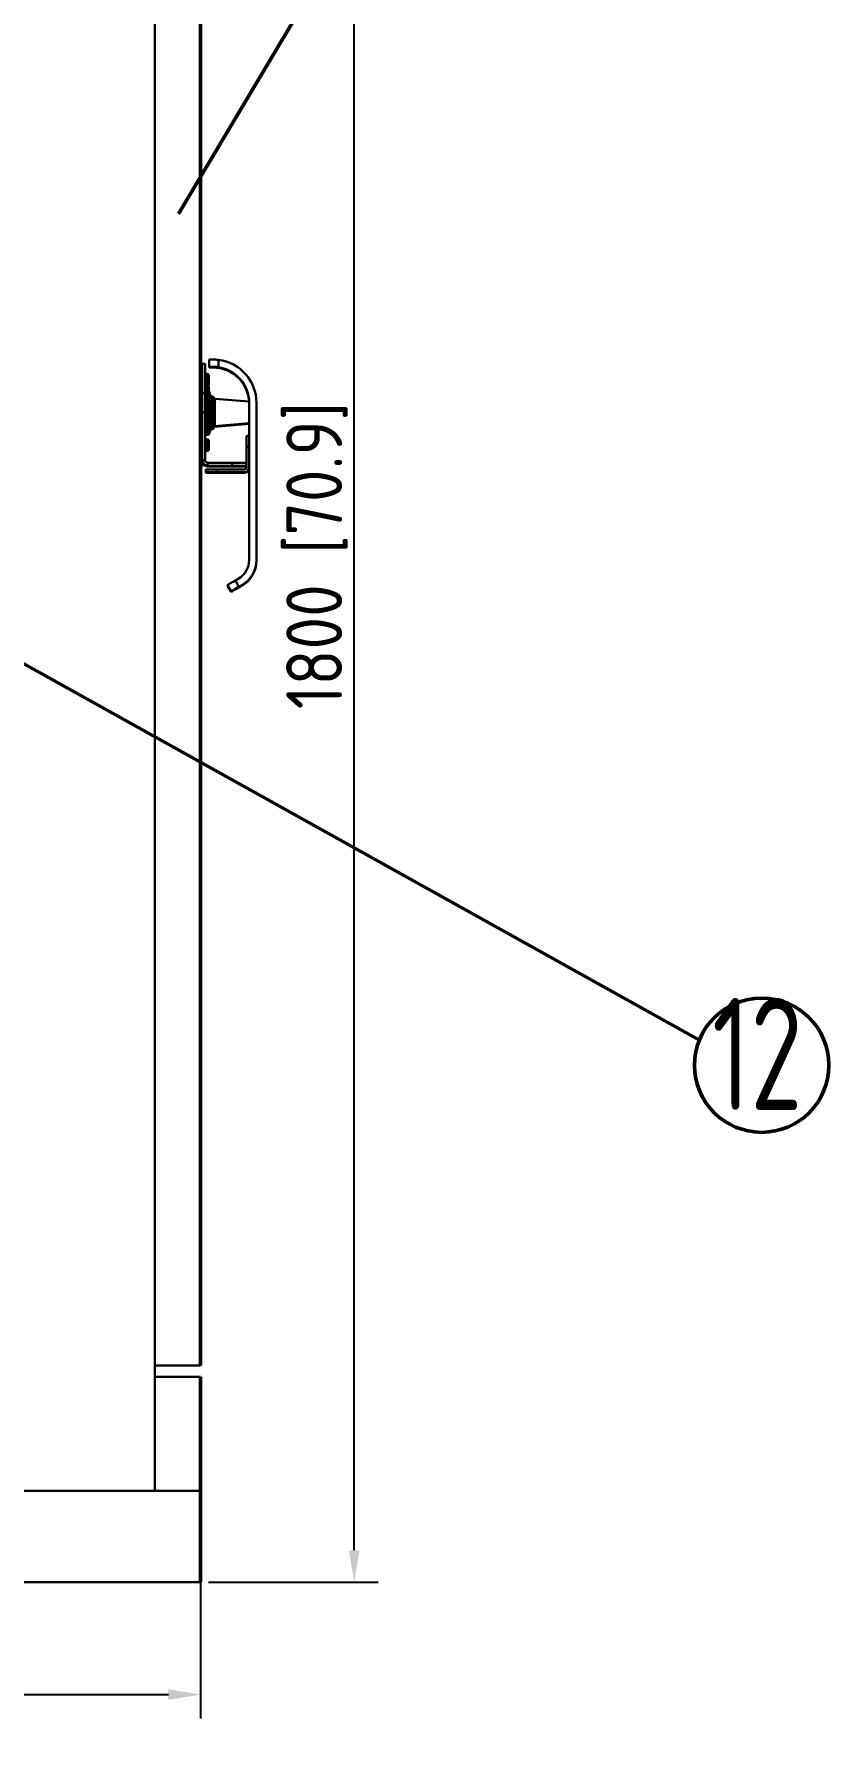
# Model space of a CAD drawing. Header units: millimetres. Extents: x 236326 to 245858, y -181683 to -175236.
# Drawn here: x 241895 to 242591, y -177963 to -176467 of the extents above; entities that cross this region are included whole.
import ezdxf

# ---------------------------------------------------------------- set-up
doc = ezdxf.new("R2010")
doc.units = ezdxf.units.MM
doc.header["$LTSCALE"] = 13
doc.layers.add('2细实线', color=3, linetype='Continuous', lineweight=20)
doc.layers.add('标注、文本', color=3, linetype='Continuous', lineweight=25)
doc.layers.add('粗实线', color=4, linetype='Continuous')
doc.styles.add('pdm', font='gbenor.shx', dxfattribs={"width": 0.8, "bigfont": 'gbhzfs.shx'})
doc.styles.get("Standard").update_dxf_attribs({"font": 'gbenor.shx', "bigfont": 'gbcbig.shx'})
doc.dimstyles.new('英寸 1-10', dxfattribs={"dimscale": 14, "dimtxt": 3.5, "dimasz": 2, "dimexe": 1.5, "dimexo": 0.5, "dimgap": 0.5, "dimtad": 1, "dimtoh": 1, "dimdec": 1, "dimdsep": 46, "dimtxsty": 'Standard', "dimcen": 2.5, "dimclrd": 3, "dimclre": 3, "dimclrt": 3, "dimadec": 0, "dimazin": 2, "dimtfac": 1, "dimtdec": 1, "dimtmove": 0, "dimatfit": 2, "dimfxl": 1, "dimarcsym": 0})

# ---------------------------------------------------------------- blocks, each defined once
blk = doc.blocks.new('*D258')
at = {"layer": '2细实线', "color": 3, "linetype": 'ByBlock', "lineweight": -2}
for p, q in [((240605.6, -177788.2), (240605.6, -177943.8)), ((242040.6, -177791.2), (242040.6, -177943.8)), ((240633.6, -177922.8), (242012.6, -177922.8))]:
    blk.add_line(p, q, dxfattribs=at)
at = {"layer": '2细实线', "color": 3, "linetype": 'ByBlock'}
for points in [[(240633.6, -177918.1), (240633.6, -177927.4), (240605.6, -177922.8)], [(242012.6, -177918.1), (242012.6, -177927.4), (242040.6, -177922.8)]]:
    blk.add_solid(points, dxfattribs=at)
at = {"layer": 'Defpoints', "color": 0, "linetype": 'ByBlock'}
for p in [(240605.6, -177781.2), (242040.6, -177784.2), (242040.6, -177922.8)]:
    blk.add_point(p, dxfattribs=at)
at = {"layer": '2细实线', "color": 3, "linetype": 'ByBlock', "insert": (241323.1, -177890.3), "char_height": 49, "attachment_point": 5}
blk.add_mtext('1435 [56.5]', dxfattribs=at)
blk = doc.blocks.new('*D242')
at = {"layer": '2细实线', "color": 3, "linetype": 'ByBlock', "lineweight": -2}
for p, q in [((242047.6, -176024.2), (242196.4, -176024.2)), ((242175.4, -177796.2), (242175.4, -176052.2)), ((242047.6, -177824.2), (242196.4, -177824.2))]:
    blk.add_line(p, q, dxfattribs=at)
at = {"layer": '2细实线', "color": 3, "linetype": 'ByBlock'}
for points in [[(242170.7, -176052.2), (242180, -176052.2), (242175.4, -176024.2)], [(242170.7, -177796.2), (242180, -177796.2), (242175.4, -177824.2)]]:
    blk.add_solid(points, dxfattribs=at)
at = {"layer": 'Defpoints', "color": 0, "linetype": 'ByBlock'}
for p in [(242040.6, -176024.2), (242175.4, -176024.2), (242040.6, -177824.2)]:
    blk.add_point(p, dxfattribs=at)
at = {"layer": '2细实线', "color": 3, "linetype": 'ByBlock', "insert": (242142.8, -176924.2), "char_height": 49, "attachment_point": 5, "rotation": 90}
blk.add_mtext('1800 [70.9]', dxfattribs=at)
blk = doc.blocks.new('A$C78CD18D1')
at = {"layer": '标注、文本', "color": 4, "lineweight": 30}
for p, q in [((33.3, 203.5), (33.3, 197.1)), ((33.3, 197.1), (33.3, 196.5)), ((38.1, 203.8), (41.3, 203.8)), ((41.3, 197.5), (38.1, 197.5)), ((41.3, 196.8), (38.1, 196.8)), ((41.3, 203.8), (41.3, 197.5)), ((41.3, 197.5), (41.3, 196.8)), ((45, 200), (47.5, 200)), ((45, 200), (45, 174.2)), ((47.5, 200), (47.5, 174.2)), ((47.5, 199.5), (49.1, 199.5)), ((41.7, 184), (41.7, 183.4)), ((41.7, 183.2), (41.7, 183.4)), ((41.7, 182.8), (41.7, 182.6)), ((43.2, 191.1), (45, 191.1)), ((43.2, 182.8), (43.2, 191.1)), ((43.4, 182.8), (43.2, 182.8)), ((43.2, 182), (43.4, 182)), ((43.2, 181.7), (43.2, 182)), ((45, 181.7), (43.2, 181.7)), ((43.2, 181.2), (45, 181.2)), ((43.2, 173.3), (43.2, 181.2)), ((43.4, 182.8), (43.4, 182)), ((43.4, 181.7), (43.4, 181.2)), ((0, 165.7), (0, 28.1)), ((6.3, 165.7), (6.3, 28.1)), ((6.4, 167), (36.4, 169.4)), ((36.4, 169.4), (36.4, 145.5)), ((37.1, 169.9), (37.3, 170.4)), ((37.1, 157.4), (37.1, 169.9)), ((37.3, 144.5), (37.3, 170.4)), ((38.8, 171.5), (39.4, 171.5)), ((38.8, 157.4), (38.8, 171.5)), ((39.4, 171.5), (39.4, 143.4)), ((40.2, 172), (41.3, 175.5)), ((40.2, 157.4), (40.2, 172)), ((41.3, 139.4), (41.3, 175.5)), ((41.7, 174.4), (41.7, 173.6)), ((41.7, 173.5), (41.7, 173.6)), ((42.8, 157.4), (42.8, 171.8)), ((43.4, 173.3), (43.2, 173.3)), ((43.2, 172.4), (43.4, 172.4)), ((43.2, 171.8), (43.2, 172.4)), ((45, 171.8), (43.2, 171.8)), ((43.4, 173.3), (43.4, 172.4)), ((45, 174.2), (47.5, 174.2)), ((45, 174.2), (45, 157.4)), ((47.5, 174.2), (47.5, 157.4)), ((49.1, 174.1), (47.5, 174.1)), ((47.5, 157.4), (47.5, 174.1)), ((37.1, 145), (37.1, 157.4)), ((38.8, 143.4), (38.8, 157.4)), ((40.2, 157.4), (40.2, 142.9)), ((42.8, 138.3), (42.8, 157.4)), ((45, 157.4), (47.5, 157.4)), ((45, 157.4), (45, 115.7)), ((47.5, 157.4), (49.1, 157.4)), ((47.5, 110.6), (47.5, 157.4)), ((36.4, 145.5), (6.3, 147.9)), ((36.4, 144.9), (6.3, 147.3)), ((6.3, 136.8), (8.8, 136.8)), ((8.8, 127.3), (8.8, 136.8)), ((36.4, 145.5), (36.4, 144.9)), ((37.3, 144.5), (37.1, 145)), ((37.1, 144.4), (37.1, 145)), ((37.3, 143.8), (37.1, 144.4)), ((37.3, 143.8), (37.3, 144.5)), ((39.4, 143.4), (38.8, 143.4)), ((38.8, 142.8), (38.8, 143.4)), ((39.4, 142.8), (38.8, 142.8)), ((39.4, 143.4), (39.4, 142.8)), ((41.3, 139.4), (40.2, 142.9)), ((40.2, 142.9), (40.2, 142.2)), ((41.3, 138.8), (40.2, 142.2)), ((41.3, 138.8), (41.3, 139.4)), ((45, 138.3), (42.8, 138.3)), ((42.8, 137.7), (42.8, 138.3)), ((45, 137.7), (42.8, 137.7)), ((6.3, 127.3), (8.8, 127.3)), ((8.8, 127.3), (8.8, 109.1)), ((41.7, 127.1), (41.7, 126.3)), ((41.7, 126), (41.7, 126.3)), ((41.7, 125.6), (41.7, 125.2)), ((43.2, 133.7), (45, 133.7)), ((43.2, 126.2), (43.2, 133.7)), ((43.4, 126.2), (43.2, 126.2)), ((43.2, 125.1), (43.4, 125.1)), ((43.2, 124.3), (43.2, 125.1)), ((45, 124.3), (43.2, 124.3)), ((43.2, 123.7), (43.4, 123.7)), ((43.2, 123.6), (43.2, 123.7)), ((45, 123.6), (43.2, 123.6)), ((43.4, 126.2), (43.4, 125.1)), ((43.4, 124.3), (43.4, 123.7)), ((21.3, 113.2), (8.8, 113.2)), ((21.3, 110.7), (8.8, 110.7)), ((21.3, 110.1), (8.8, 110.1)), ((34.9, 107.5), (10.4, 107.5)), ((34.9, 105.1), (10.4, 105.1)), ((21.3, 110.7), (21.3, 113.2)), ((42.5, 113.2), (21.3, 113.2)), ((42.5, 110.7), (21.3, 110.7)), ((21.3, 110.1), (21.3, 110.7)), ((42.5, 110.1), (21.3, 110.1)), ((34.9, 107.5), (34.9, 105.1)), ((44.4, 107.5), (34.9, 107.5)), ((44.4, 105.1), (34.9, 105.1)), ((34.9, 105.1), (34.9, 104.4)), ((43, 110.7), (42.7, 113.2)), ((43, 110.1), (42.9, 110.7)), ((44.4, 107.5), (44.4, 105.1)), ((44.4, 105.1), (44.4, 104.4)), ((45, 115.7), (45, 115.1)), ((47.5, 115.7), (45, 115.7)), ((47.5, 110.6), (49.1, 110.6)), ((47.5, 110), (47.5, 110.6)), ((47.5, 110), (49.1, 110)), ((34.9, 104.4), (10.4, 104.4)), ((44.4, 104.4), (34.9, 104.4)), ((15.3, 4.6), (12.7, 6.1)), ((15.3, 4), (12.7, 5.5)), ((18.5, 10.1), (15.3, 4.6)), ((15.6, 4.5), (15.3, 4)), ((15.9, 11.6), (18.5, 10.1)), ((25.4, 6.1), (22.2, 0.6)), ((25.4, 5.5), (22.2, 0)), ((25.4, 5.5), (25.1, 5.7))]:
    blk.add_line(p, q, dxfattribs=at)
at = {"layer": '标注、文本', "color": 4, "lineweight": 30, "flags": 128}
for points in [[(41.7, 188.9), (41.7, 189.2), (41.8, 189.5)], [(41.7, 131.5), (41.7, 131.8), (41.8, 132.1)], [(15.3, 4.6), (16.7, 3.8), (18, 3.1), (19.2, 2.4), (20.2, 1.8), (21.1, 1.3), (21.7, 0.9), (22.1, 0.7), (22.2, 0.6)], [(15.3, 4), (16.7, 3.2), (18, 2.4), (19.2, 1.8), (20.2, 1.2), (21.1, 0.7), (21.7, 0.3), (22.1, 0.1), (22.2, 0)], [(25.4, 6.1), (25.3, 6.2), (24.9, 6.4), (24.2, 6.8), (23.4, 7.3), (22.3, 7.9), (21.2, 8.6), (19.9, 9.3), (18.5, 10.1)]]:
    blk.add_lwpolyline(points, dxfattribs=at)
at = {"layer": '标注、文本', "color": 4, "lineweight": 30}
for centre, radius, start, end in [((38.1, 165.7), 38.1, 97.1808, 180), ((38.1, 165.7), 31.7, 98.6269, 180), ((38.1, 165.1), 31.7, 98.6269, 176.5888), ((43.2, 189.6), 1.55, 90, 180), ((43.2, 183.2), 1.55, 180, 270), ((43.2, 182.6), 1.55, 180, 248.486), ((43.2, 179.7), 1.55, 90, 180), ((36.4, 170.1), 0.794, 274.5328, 340.9811), ((38.8, 169.9), 1.59, 90.0941, 160.9811), ((39.4, 172.3), 0.794, 270.0941, 341.3787), ((42.8, 175), 1.59, 137.803, 161.3787), ((43.2, 173.3), 1.55, 180, 270), ((36.4, 144.7), 0.794, 19.0189, 85.4672), ((36.4, 144.1), 0.794, 19.0189, 85.4672), ((38.8, 145), 1.59, 199.0189, 269.9059), ((38.8, 144.4), 1.59, 199.0189, 269.9059), ((39.4, 142.6), 0.794, 18.6213, 89.9059), ((39.4, 142), 0.794, 18.6213, 89.9059), ((42.8, 139.9), 1.59, 198.6213, 269.9059), ((42.8, 139.3), 1.59, 198.6213, 269.9059), ((43.2, 132.2), 1.55, 90, 180), ((43.2, 125.8), 1.55, 180, 270), ((43.2, 125.2), 1.55, 180, 270), ((10.4, 109.1), 4.05, 180, 270), ((10.4, 108.5), 4.05, 180, 270), ((10.4, 109.1), 1.59, 180, 270), ((42.5, 115.7), 2.54, 270, 275.655), ((42.5, 115.7), 5, 270, 275.655), ((42.5, 115.1), 5, 270, 275.655), ((25.4, 28.1), 25.4, 180, 240), ((25.4, 27.5), 25.4, 180, 240), ((25.4, 28.1), 19, 180, 240)]:
    blk.add_arc(centre, radius, start, end, dxfattribs=at)
for points, knots in [([(38.1, 203.8), (37.3, 203.8), (35.9, 203.8), (34.2, 203.6), (33.3, 203.5)], [0, 0, 0, 0, 0.515182, 1, 1, 1, 1]), ([(38.1, 197.5), (37.3, 197.5), (35.9, 197.5), (34.2, 197.2), (33.3, 197.1)], [0, 0, 0, 0, 0.51139, 1, 1, 1, 1]), ([(38.1, 196.8), (37.3, 196.8), (35.9, 196.8), (34.2, 196.6), (33.3, 196.5)], [0, 0, 0, 0, 0.511388, 1, 1, 1, 1]), ([(41.7, 184.2), (41.7, 184.4), (41.7, 185), (41.7, 186), (41.7, 187.1), (41.7, 188.1), (41.7, 188.9), (41.7, 189.4), (41.7, 189.6), (41.7, 189.6), (41.7, 189.6)], [0, 0, 0, 0, 0.137653, 0.283281, 0.428911, 0.566573, 0.704226, 0.849857, 0.995483, 1, 1, 1, 1]), ([(43.2, 182.8), (43, 182.8), (42.7, 182.9), (42.2, 183.1), (41.9, 183.4), (41.7, 183.8), (41.7, 184.1), (41.7, 184.2)], [0, 0, 0, 0, 0.210187, 0.420347, 0.631433, 0.845182, 1, 1, 1, 1]), ([(41.7, 183.4), (41.7, 183.2), (41.7, 182.9), (42, 182.5), (42.4, 182.2), (42.8, 182), (43.1, 182), (43.2, 182)], [0, 0, 0, 0, 0.220681, 0.441546, 0.658221, 0.871045, 1, 1, 1, 1]), ([(41.7, 182.6), (41.7, 182.4), (41.7, 182.1), (42, 181.7), (42.4, 181.3), (42.7, 181.2), (42.9, 181.2), (42.9, 181.2)], [0, 0, 0, 0, 0.251279, 0.502793, 0.749565, 0.991903, 1, 1, 1, 1]), ([(41.7, 174.6), (41.7, 174.9), (41.7, 175.5), (41.7, 176.6), (41.7, 177.6), (41.7, 178.5), (41.7, 179.2), (41.7, 179.6), (41.7, 179.6), (41.7, 179.6)], [0, 0, 0, 0, 0.145552, 0.299549, 0.453518, 0.599078, 0.744636, 0.898621, 1, 1, 1, 1]), ([(43.2, 173.3), (43, 173.4), (42.7, 173.4), (42.2, 173.6), (41.9, 173.9), (41.7, 174.2), (41.7, 174.5), (41.7, 174.6)], [0, 0, 0, 0, 0.21019, 0.420367, 0.631449, 0.845163, 1, 1, 1, 1]), ([(41.7, 173.6), (41.7, 173.5), (41.7, 173.2), (42, 172.8), (42.4, 172.5), (42.8, 172.4), (43.1, 172.4), (43.2, 172.4)], [0, 0, 0, 0, 0.220685, 0.441548, 0.658239, 0.871045, 1, 1, 1, 1]), ([(41.7, 127.3), (41.7, 127.6), (41.7, 128.3), (41.7, 129.4), (41.7, 130.4), (41.7, 131.3), (41.7, 131.9), (41.7, 132.2), (41.7, 132.2), (41.7, 132.1)], [0, 0, 0, 0, 0.151976, 0.312762, 0.473537, 0.62551, 0.777478, 0.938255, 1, 1, 1, 1]), ([(43.2, 126.2), (43, 126.2), (42.7, 126.2), (42.2, 126.4), (41.9, 126.7), (41.7, 127), (41.7, 127.2), (41.7, 127.3)], [0, 0, 0, 0, 0.210192, 0.420367, 0.631467, 0.845193, 1, 1, 1, 1]), ([(41.7, 126.3), (41.7, 126.1), (41.7, 125.9), (42, 125.5), (42.4, 125.3), (42.8, 125.1), (43.1, 125.1), (43.2, 125.1)], [0, 0, 0, 0, 0.220676, 0.44155, 0.658226, 0.871039, 1, 1, 1, 1]), ([(41.7, 125.4), (41.7, 125.4), (41.7, 125.5), (41.7, 125.7), (41.7, 125.8)], [0, 0, 0, 0, 0.173174, 1, 1, 1, 1]), ([(41.7, 125.2), (41.7, 125), (41.7, 124.7), (42, 124.3), (42.4, 123.9), (42.8, 123.8), (43.1, 123.8), (43.2, 123.7)], [0, 0, 0, 0, 0.220699, 0.44156, 0.658227, 0.871047, 1, 1, 1, 1]), ([(42.7, 113.2), (43, 113.3), (43.6, 113.4), (44.3, 113.9), (44.8, 114.6), (45, 115.3), (45, 115.6), (45, 115.7)], [0, 0, 0, 0, 0.236455, 0.472959, 0.708352, 0.94375, 1, 1, 1, 1]), ([(47.5, 115.7), (47.4, 115.2), (47.3, 114), (46.4, 112.5), (45.2, 111.4), (43.9, 110.9), (43.2, 110.8), (43, 110.7)], [0, 0, 0, 0, 0.231373, 0.462669, 0.693425, 0.924067, 1, 1, 1, 1]), ([(47.5, 115.1), (47.4, 114.5), (47.3, 113.4), (46.4, 111.9), (45.2, 110.7), (43.9, 110.2), (43.2, 110.1), (43, 110.1)], [0, 0, 0, 0, 0.231371, 0.462665, 0.69343, 0.92407, 1, 1, 1, 1])]:
    blk.add_open_spline(points, degree=3, knots=knots, dxfattribs=at)

msp = doc.modelspace()

# ---------------------------------------------------------------- linework, layer by layer
at = {"layer": '粗实线', "lineweight": 50}
for p, q in [((242509.218, -175805.022), (242021.408, -176624.475)), ((242040.642, -177634.194), (242040.642, -176124.194)), ((242477.904, -177348.937), (241538.617, -176825.694)), ((242040.642, -177824.194), (242040.642, -177644.194))]:
    msp.add_line(p, q, dxfattribs=at)
at = {"layer": '粗实线', "lineweight": 30}
for p, q in [((242040.642, -177634.194), (242040.642, -176024.194)), ((242000.642, -177744.194), (242000.642, -176059.639)), ((242000.642, -177634.194), (242040.642, -177634.194)), ((242000.642, -177644.194), (242040.642, -177644.194)), ((242040.642, -177701.171), (242040.642, -177644.194)), ((241420.642, -177744.194), (242040.642, -177744.194)), ((240605.642, -177824.194), (242040.642, -177824.194))]:
    msp.add_line(p, q, dxfattribs=at)
at = {"layer": '粗实线', "lineweight": 50}
msp.add_circle((242532.482, -177370.984), 58.863, dxfattribs=at)

# ---------------------------------------------------------------- block references
at = {"layer": '标注、文本', "xscale": -1}
msp.add_blockref('A$C78CD18D1', (242089.711, -176956.131), dxfattribs=at)

# ---------------------------------------------------------------- texts
at = {"layer": '粗实线', "lineweight": 50, "style": 'pdm', "width": 0.8}
msp.add_text('12', height=98.3509, dxfattribs=at).set_placement((242489.003, -177410.398))

# ---------------------------------------------------------------- dimensions: what is measured, and where the dimension line sits
at = {"layer": '2细实线', "linetype": 'ByBlock'}
dim = msp.add_linear_dim(base=(242175.357, -176024.194), p1=(242040.642, -177824.194), p2=(242040.642, -176024.194), angle=90, dimstyle='英寸 1-10', dxfattribs=at)
dim.commit()
dim.dimension.update_dxf_attribs({"geometry": '*D242', "text_midpoint": (242142.837, -176924.194)})
dim = msp.add_linear_dim(base=(242040.642, -177922.778), p1=(240605.642, -177781.194), p2=(242040.642, -177784.194), dimstyle='英寸 1-10', dxfattribs=at)
dim.commit()
dim.dimension.update_dxf_attribs({"geometry": '*D258', "text_midpoint": (241323.142, -177890.257)})

doc.saveas('drawing.dxf')
